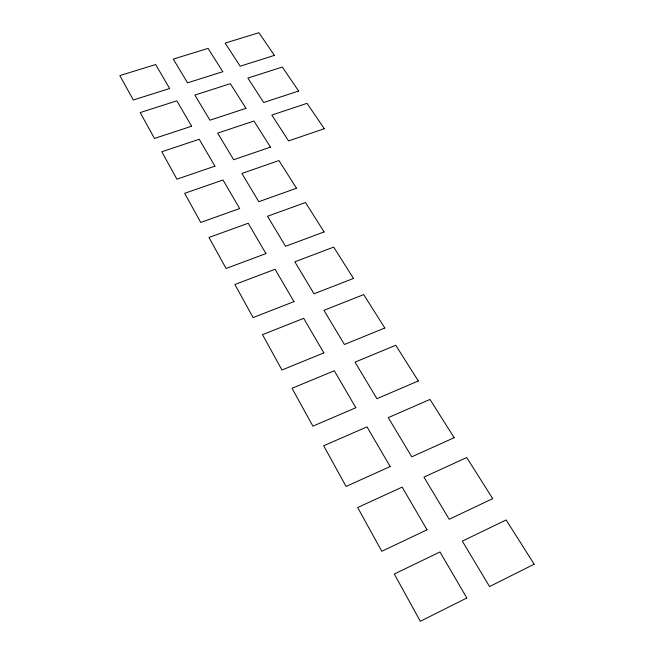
<?xml version="1.0" encoding="UTF-8"?>
<svg xmlns="http://www.w3.org/2000/svg" width="654" height="654" viewBox="0 0 654 654"><rect width="100%" height="100%" fill="white"/><g stroke="black" fill="none" stroke-linecap="round" stroke-linejoin="round"><path stroke-width="0.98" d="M466.817 597.977L420.326 621.3L394.305 574.032L439.962 551.951L466.817 597.977M534.146 564.206L489.568 586.564L462.329 541.136L506.163 519.946L534.146 564.206M427.046 529.797L381.781 551.297L357.681 507.512L402.153 487.124L427.046 529.797M492.683 498.626L449.216 519.268L423.956 477.126L466.703 457.53L492.683 498.626M390.16 466.555L346.072 486.429L323.681 445.766L367.017 426.882L390.16 466.555M454.17 437.706L411.775 456.819L388.272 417.62L429.98 399.447L454.17 437.706M355.85 407.736L312.882 426.155L292.036 388.288L334.276 370.761L355.85 407.736M418.307 380.971L376.925 398.703L355.016 362.152L395.727 345.263L418.307 380.971M323.853 352.89L281.964 370.001L262.499 334.652L303.701 318.343L323.853 352.89M384.814 327.997L344.421 344.494L323.934 310.331L363.698 294.594L384.814 327.997M293.957 301.633L253.09 317.566L234.884 284.49L275.081 269.276L293.957 301.633M353.479 278.424L314.026 293.801L294.84 261.804L333.679 247.106L353.479 278.424M265.949 253.613L226.071 268.483L208.994 237.467L248.242 223.251L265.949 253.613M324.09 231.933L285.545 246.305L267.535 216.261L305.492 202.519L324.09 231.933M239.658 208.544L200.721 222.442L184.681 193.306L223.006 179.997L239.658 208.544M296.475 188.254L258.804 201.702L241.866 173.449L278.964 160.565L296.475 188.254M214.929 166.149L176.899 179.18L161.8 151.753L199.249 139.261L214.929 166.149M270.47 147.125L233.642 159.739L217.676 133.122L253.973 121.023L270.47 147.125M324.286 128.699L288.594 140.921L271.835 115.071L307.02 103.34L324.286 128.699M191.63 126.214L154.467 138.435L140.226 112.57L176.833 100.839L191.63 126.214M245.953 108.343L209.926 120.197L194.859 95.067L230.371 83.687L245.953 108.343M298.625 91.02L263.693 102.506L247.858 78.088L282.307 67.051L298.625 91.02M169.648 88.511L133.31 100.005L119.854 75.578L155.66 64.542L169.648 88.511M222.793 71.703L187.543 82.854L173.294 59.097L208.046 48.388L222.793 71.703M274.369 55.394L240.157 66.209L225.172 43.107L258.919 32.7L274.369 55.394"/></g></svg>
